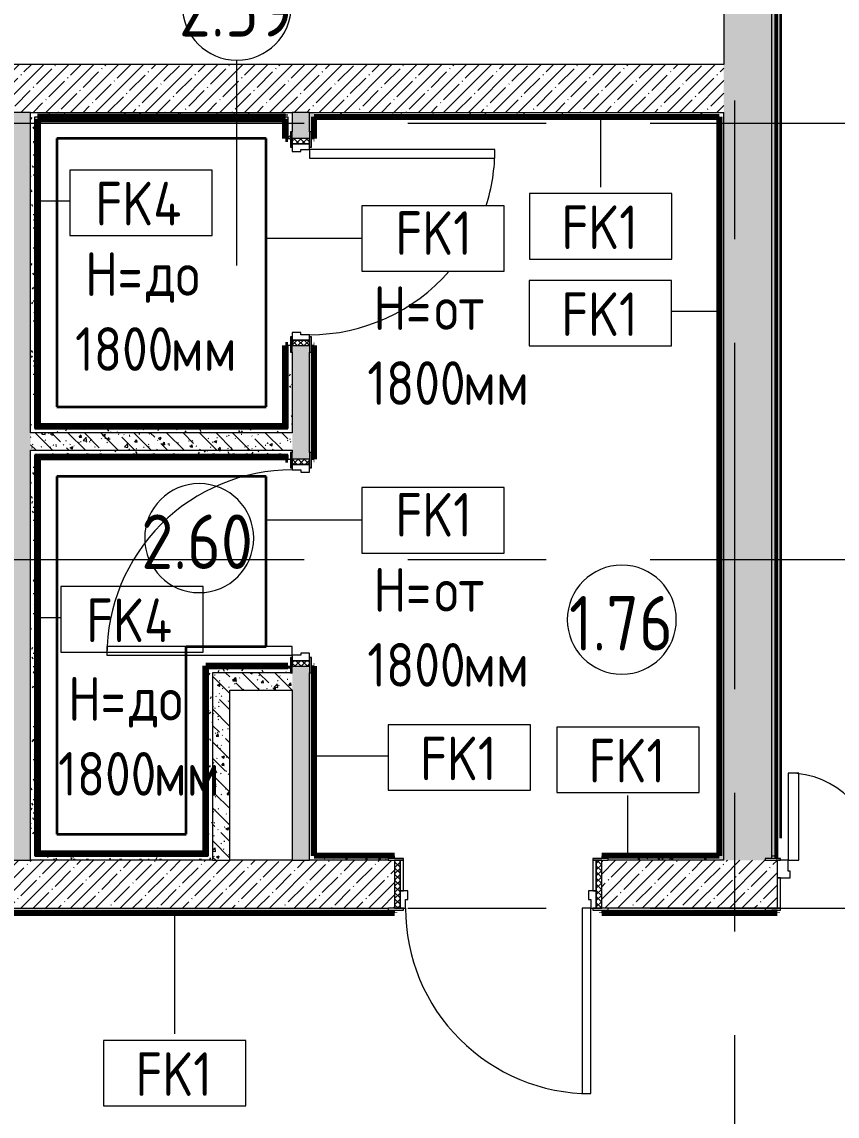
# Model space of a CAD drawing. Header units: millimetres. Extents: x 81711 to 274967, y -8553 to 29000.
# Drawn here: x 89590 to 93330, y 12447 to 17465 of the extents above; entities that cross this region are included whole.
import ezdxf

# ---------------------------------------------------------------- set-up
doc = ezdxf.new("R2010")
doc.units = ezdxf.units.MM
doc.linetypes.add('Осевая', pattern=[3175, 635, -476.25, 1587.5, -476.25])
for name, color, linetype, lineweight in [('A-AREA-IDEN', 7, 'Continuous', 9), ('A-DETL', 7, 'Continuous', 9), ('A-DETL-1', 7, 'Continuous', 35), ('A-DOOR', 7, 'Continuous', 9), ('A-DOOR-1', 7, 'Continuous', 13), ('A-DOOR-FRAM', 7, 'Continuous', 13), ('A-DOOR-FRAM-1', 7, 'Continuous', 9), ('A-WALL', 7, 'Continuous', 9), ('A-WALL-IDEN', 7, 'Continuous', 9), ('I-WALL', 7, 'Continuous', 9), ('Оси-2', 7, 'Осевая', 9)]:
    doc.layers.add(name, color=color, linetype=linetype, lineweight=lineweight)
for name, color, linetype, lineweight, true_color in [('A-WALL-2', 7, 'Continuous', 9, 0xff80c0), ('G-ANNO-TEXT-1', 7, 'Continuous', 9, 0x3c3c3c), ('I-WALL-15', 5, 'Continuous', 53, 0x0000ff), ('I-WALL-17', 5, 'Continuous', 50, 0x0000ff), ('I-WALL-18', 7, 'Continuous', 90, 0x00ff40), ('I-WALL-2', 7, 'Continuous', 9, 0x00ff40), ('I-WALL-5', 7, 'Continuous', 9, 0xc0c0c0), ('I-WALL-8', 7, 'Continuous', 80, 0xff80c0)]:
    doc.layers.add(name, color=color, linetype=linetype, lineweight=lineweight, true_color=true_color)
doc.styles.add('GOST Common', font='GOST_Common.ttf', dxfattribs={"width": 0.9, "height": 200})
doc.styles.add('GOST Common_1', font='GOST_Common.ttf', dxfattribs={"width": 0.9, "height": 250})
pattern_1 = [(45, (0, 0), (-57.024626, 57.024626), []), (45, (57.025, 0), (-57.024626, 57.024626), [100.806, -20.161, 3.353, -16.808])]
pattern_2 = [(135, (0, 0), (-75.43415, -75.43415), [106.68, -17.78, 3.556, -17.78]), (135, (0, 75.39), (-75.43415, -75.43415), []), (50, (0, 0), (127.52922, -11.15758), [13.335, -146.685]), (355, (0, 0), (-24.66966, 133.74002), [10.668, -117.348]), (100.451, (10.63, -0.93), (102.85973, 122.58178), [11.333, -124.663]), (46.184, (0, 35.56), (189.75516, -29.43036), [20.002, -220.027]), (96.636, (15.81, 33.1), (166.1822, 173.1996), [17, -186.995]), (351.184, (0, 35.56), (166.18393, 173.19757), [16.002, -176.022]), (21, (17.78, 26.67), (106.13027, -71.58603), [13.335, -146.685]), (326, (17.78, 26.67), (43.26188, 128.93175), [10.668, -117.348]), (71.451, (26.62, 20.7), (149.39198, 57.34505), [11.333, -124.663]), (37.5, (0, 0), (2.162228, 59.188357), [3.353, -112.573, 3.353, -115.773, -117.793]), (37.5, (0, 0), (2.162228, 59.188357), [-235.052, 3.353, -114.44]), (7.5, (0, 0), (46.773857, 70.126152), [3.353, -64.567, 3.353, -109.906, -44.894]), (7.5, (0, 0), (46.773857, 70.126152), [-181.178, 3.353, -41.542]), (327.5, (-39.65, 0), (94.913671, -4.010093), [3.353, -41.097, 3.353, -135.331, -184.023]), (327.5, (-39.65, 0), (94.913671, -4.010093), [-183.134, 3.353, -180.67]), (317.5, (-57.43, 0), (103.69057, 17.79882), [3.353, -54.432, 3.353, -88.748, -130.683]), (317.5, (-57.43, 0), (103.69057, 17.79882), [-149.885, 3.353, -127.33])]
pattern_3 = [(135, (1826.41, 104.685), (-14.14214, -14.14214), []), (225, (1826.41, 104.685), (14.14214, -14.14214), [])]
pattern_4 = [(45, (-296.384, 104.685), (-14.1421, 14.1421), []), (135, (-296.384, 104.685), (-14.1421, -14.1421), [])]
pattern_5 = [(0, (0, 0), (121.92, 30.48), [10.058, -81.382, 10.058, -81.382, -487.68]), (0, (0, 0), (121.92, 30.48), [-182.88, 10.058, -172.822, 10.058, -81.382, -213.36]), (0, (0, 0), (121.92, 30.48), [-457.2, 10.058, -50.902, 10.058, -142.342]), (120, (45.72, 15.24), (-87.356454, 90.345817), [10.058, -81.382, 10.058, -81.382, -487.68]), (120, (45.72, 15.24), (-87.356454, 90.345817), [-182.88, 10.058, -172.822, 10.058, -81.382, -213.36]), (120, (45.72, 15.24), (-87.356454, 90.345817), [-457.2, 10.058, -50.902, 10.058, -142.342]), (240, (60.96, 76.2), (-34.563546, -120.825817), [10.058, -81.382, 10.058, -81.382, -487.68]), (240, (60.96, 76.2), (-34.563546, -120.825817), [-182.88, 10.058, -172.822, 10.058, -81.382, -213.36]), (240, (60.96, 76.2), (-34.563546, -120.825817), [-457.2, 10.058, -50.902, 10.058, -142.342])]

# ---------------------------------------------------------------- blocks, each defined once
blk = doc.blocks.new('110_Дверь_СКБ_2Ст - Д-1_л_Лестничная клетка EIS60 2-32142534-План отделки стен 1 этажа в осях 23_1-33')
at = {"layer": 'A-DOOR'}
for centre, radius, start, end in [((662.5, 110), 900, 90, 180), ((-637.5, 110), 400, 360, 90)]:
    blk.add_arc(centre, radius, start, end, dxfattribs=at)
at = {"layer": 'A-DOOR-1'}
for p, q in [((662.5, 1010), (612.5, 1010)), ((612.5, 1010), (612.5, 110)), ((662.5, 110), (662.5, 1010)), ((-637.5, 510), (-637.5, 110)), ((-587.5, 510), (-637.5, 510)), ((-587.5, 110), (-587.5, 510)), ((-637.5, 110), (-587.5, 110)), ((612.5, 110), (662.5, 110))]:
    blk.add_line(p, q, dxfattribs=at)
at = {"layer": 'A-DOOR-FRAM'}
for p, q in [((-672.5, 118), (-742.5, 118)), ((-742.5, 118), (-742.5, 110)), ((-742.5, 110), (-672.5, 110)), ((-637.5, 110), (-687.5, 110)), ((-687.5, 110), (-687.5, 30)), ((-672.5, 110), (-672.5, 118)), ((-637.5, 60), (-637.5, 110)), ((662.5, 110), (662.5, 60)), ((712.5, 110), (662.5, 110)), ((767.5, 118), (697.5, 118)), ((697.5, 118), (697.5, 110)), ((697.5, 110), (767.5, 110)), ((712.5, 30), (712.5, 110)), ((767.5, 110), (767.5, 118)), ((-627.5, 60), (-637.5, 60)), ((-627.5, 30), (-627.5, 60)), ((662.5, 60), (652.5, 60)), ((652.5, 60), (652.5, 30)), ((-687.5, 30), (-627.5, 30)), ((-672.5, 30), (-687.5, 30)), ((-687.5, 30), (-687.5, -110)), ((-672.5, -110), (-672.5, 30)), ((652.5, 30), (712.5, 30)), ((712.5, 30), (697.5, 30)), ((697.5, 30), (697.5, -110)), ((712.5, -110), (712.5, 30)), ((-672.5, -110), (-742.5, -110)), ((-742.5, -110), (-742.5, -118)), ((-742.5, -118), (-672.5, -118)), ((-687.5, -110), (-672.5, -110)), ((-672.5, -118), (-672.5, -110)), ((697.5, -110), (712.5, -110)), ((767.5, -110), (697.5, -110)), ((697.5, -110), (697.5, -118)), ((697.5, -118), (767.5, -118)), ((767.5, -118), (767.5, -110))]:
    blk.add_line(p, q, dxfattribs=at)
blk = doc.blocks.new('110_Дверь_СКБ_1Ст_Внутренняя1 - Д-8_п_ 950x2100h_охрана 2-32201800-План отделки стен 1 этажа в осях 23_1-33')
at = {"layer": 'A-DOOR'}
h = blk.add_hatch(dxfattribs=at)
h.set_pattern_fill('FP_25', color=256, style=0, pattern_type=2)
h.set_pattern_definition([(135, (1826.41, 174.685), (-14.14214, -14.14214), []), (225, (1826.41, 174.685), (14.14214, -14.14214), [])])
h.paths.add_polyline_path([(487.5, 110), (462.5, 110), (462.5, -110), (487.5, -110)])
at = {"layer": 'A-DOOR-FRAM-1'}
h = blk.add_hatch(dxfattribs=at)
h.set_pattern_fill('FP_26', color=256, style=0, pattern_type=2)
h.set_pattern_definition([(45, (-296.384, 174.685), (-14.1421, 14.1421), []), (135, (-296.384, 174.685), (-14.1421, -14.1421), [])])
h.paths.add_polyline_path([(-437.5, 110), (-462.5, 110), (-462.5, -110), (-437.5, -110)])
at = {"layer": 'A-DOOR'}
blk.add_arc((-412.5, 110), 850, 360, 90, dxfattribs=at)
at = {"layer": 'A-DOOR-1'}
for p, q in [((-412.5, 960), (-412.5, 110)), ((-372.5, 960), (-412.5, 960)), ((-372.5, 110), (-372.5, 960)), ((-412.5, 110), (-372.5, 110))]:
    blk.add_line(p, q, dxfattribs=at)
at = {"layer": 'A-DOOR-FRAM'}
for p, q in [((-422.5, 118), (-492.5, 118)), ((-492.5, 118), (-492.5, 110)), ((-492.5, 110), (-422.5, 110)), ((-437.5, 110), (-462.5, 110)), ((-462.5, 110), (-462.5, -110)), ((-412.5, 110), (-437.5, 110)), ((-437.5, 110), (-437.5, 30)), ((-437.5, -110), (-437.5, 110)), ((-422.5, 110), (-437.5, 110)), ((-437.5, 110), (-437.5, 109)), ((-437.5, 109), (-422.5, 109)), ((-422.5, 110), (-422.5, 118)), ((-422.5, 109), (-422.5, 110)), ((-412.5, 70), (-412.5, 110)), ((437.5, 110), (437.5, 70)), ((462.5, 110), (437.5, 110)), ((517.5, 118), (447.5, 118)), ((447.5, 118), (447.5, 110)), ((462.5, 110), (447.5, 110)), ((447.5, 110), (447.5, 109)), ((447.5, 110), (517.5, 110)), ((447.5, 109), (462.5, 109)), ((462.5, 30), (462.5, 110)), ((487.5, 110), (462.5, 110)), ((462.5, 110), (462.5, -110)), ((462.5, 109), (462.5, 110)), ((487.5, -110), (487.5, 110)), ((517.5, 110), (517.5, 118)), ((-402.5, 70), (-412.5, 70)), ((-402.5, 30), (-402.5, 70)), ((437.5, 70), (427.5, 70)), ((427.5, 70), (427.5, 30)), ((-437.5, 30), (-402.5, 30)), ((-422.5, 30), (-437.5, 30)), ((-437.5, 30), (-437.5, -110)), ((-422.5, -110), (-422.5, 30)), ((427.5, 30), (462.5, 30)), ((462.5, 30), (447.5, 30)), ((447.5, 30), (447.5, -110)), ((462.5, -110), (462.5, 30)), ((-422.5, -110), (-492.5, -110)), ((-492.5, -110), (-492.5, -118)), ((-492.5, -118), (-422.5, -118)), ((-462.5, -110), (-437.5, -110)), ((-437.5, -110), (-422.5, -110)), ((-422.5, -118), (-422.5, -110)), ((447.5, -110), (462.5, -110)), ((517.5, -110), (447.5, -110)), ((447.5, -110), (447.5, -118)), ((447.5, -118), (517.5, -118)), ((462.5, -110), (487.5, -110)), ((517.5, -118), (517.5, -110))]:
    blk.add_line(p, q, dxfattribs=at)
blk = doc.blocks.new('110_Дверь_СКБ_1Ст_Внутренняя1 - Д-7_п__950x2100h_Туалет-32207265-План отделки стен 1 этажа в осях 23_1-33')
at = {"layer": 'A-DOOR'}
h = blk.add_hatch(dxfattribs=at)
h.set_pattern_fill('FP_8', color=256, style=0, pattern_type=2)
h.set_pattern_definition(pattern_3)
h.paths.add_polyline_path([(487.5, 40), (462.5, 40), (462.5, -40), (487.5, -40)])
at = {"layer": 'A-DOOR-FRAM-1'}
h = blk.add_hatch(dxfattribs=at)
h.set_pattern_fill('FP_9', color=256, style=0, pattern_type=2)
h.set_pattern_definition(pattern_4)
h.paths.add_polyline_path([(-437.5, 40), (-462.5, 40), (-462.5, -40), (-437.5, -40)])
at = {"layer": 'A-DOOR'}
for start, end in [(72.235, 90), (360, 48.8712)]:
    blk.add_arc((-412.5, 40), 850, start, end, dxfattribs=at)
at = {"layer": 'A-DOOR-1'}
for p, q in [((-412.5, 890), (-412.5, 40)), ((-372.5, 890), (-412.5, 890)), ((-372.5, 40), (-372.5, 890)), ((-412.5, 40), (-372.5, 40))]:
    blk.add_line(p, q, dxfattribs=at)
at = {"layer": 'A-DOOR-FRAM'}
for p, q in [((-422.5, 48), (-492.5, 48)), ((-492.5, 48), (-492.5, 40)), ((-492.5, 40), (-422.5, 40)), ((-437.5, 40), (-462.5, 40)), ((-462.5, 40), (-462.5, -40)), ((-412.5, 40), (-437.5, 40)), ((-437.5, 40), (-437.5, -40)), ((-437.5, -40), (-437.5, 40)), ((-422.5, 40), (-437.5, 40)), ((-437.5, 40), (-437.5, 39)), ((-437.5, 39), (-422.5, 39)), ((-422.5, 40), (-422.5, 48)), ((-422.5, 39), (-422.5, 40)), ((-412.5, 0), (-412.5, 40)), ((-402.5, 0), (-412.5, 0)), ((-402.5, -40), (-402.5, 0)), ((437.5, 0), (427.5, 0)), ((427.5, 0), (427.5, -40)), ((437.5, 40), (437.5, 0)), ((462.5, 40), (437.5, 40)), ((517.5, 48), (447.5, 48)), ((447.5, 48), (447.5, 40)), ((462.5, 40), (447.5, 40)), ((447.5, 40), (447.5, 39)), ((447.5, 40), (517.5, 40)), ((447.5, 39), (462.5, 39)), ((462.5, -40), (462.5, 40)), ((487.5, 40), (462.5, 40)), ((462.5, 40), (462.5, -40)), ((462.5, 39), (462.5, 40)), ((487.5, -40), (487.5, 40)), ((517.5, 40), (517.5, 48)), ((-422.5, -40), (-492.5, -40)), ((-492.5, -40), (-492.5, -48)), ((-492.5, -48), (-422.5, -48)), ((-462.5, -40), (-437.5, -40)), ((-422.5, -39), (-437.5, -39)), ((-437.5, -39), (-437.5, -40)), ((-437.5, -40), (-402.5, -40)), ((-437.5, -40), (-422.5, -40)), ((-422.5, -40), (-422.5, -39)), ((-422.5, -48), (-422.5, -40)), ((427.5, -40), (462.5, -40)), ((462.5, -39), (447.5, -39)), ((447.5, -39), (447.5, -40)), ((447.5, -40), (462.5, -40)), ((517.5, -40), (447.5, -40)), ((447.5, -40), (447.5, -48)), ((447.5, -48), (517.5, -48)), ((462.5, -40), (462.5, -39)), ((462.5, -40), (487.5, -40)), ((517.5, -48), (517.5, -40))]:
    blk.add_line(p, q, dxfattribs=at)
blk = doc.blocks.new('110_Дверь_СКБ_1Ст_Внутренняя1 - Д-7_л__950x2100h_Туалет-32209783-План отделки стен 1 этажа в осях 23_1-33')
at = {"layer": 'A-DOOR'}
h = blk.add_hatch(dxfattribs=at)
h.set_pattern_fill('FP_8', color=256, style=0, pattern_type=2)
h.set_pattern_definition(pattern_3)
h.paths.add_polyline_path([(462.5, -40), (487.5, -40), (487.5, 40), (462.5, 40)])
at = {"layer": 'A-DOOR-FRAM-1'}
h = blk.add_hatch(dxfattribs=at)
h.set_pattern_fill('FP_9', color=256, style=0, pattern_type=2)
h.set_pattern_definition(pattern_4)
h.paths.add_polyline_path([(-462.5, -40), (-437.5, -40), (-437.5, 40), (-462.5, 40)])
at = {"layer": 'A-DOOR'}
blk.add_arc((-412.5, 40), 850, 360, 90, dxfattribs=at)
at = {"layer": 'A-DOOR-1'}
for p, q in [((-412.5, 890), (-412.5, 40)), ((-372.5, 890), (-412.5, 890)), ((-372.5, 40), (-372.5, 890)), ((-412.5, 40), (-372.5, 40))]:
    blk.add_line(p, q, dxfattribs=at)
at = {"layer": 'A-DOOR-FRAM'}
for p, q in [((-422.5, 48), (-492.5, 48)), ((-492.5, 48), (-492.5, 40)), ((-492.5, 40), (-422.5, 40)), ((-437.5, 40), (-462.5, 40)), ((-462.5, 40), (-462.5, -40)), ((-412.5, 40), (-437.5, 40)), ((-437.5, 40), (-437.5, -40)), ((-437.5, -40), (-437.5, 40)), ((-422.5, 40), (-437.5, 40)), ((-437.5, 40), (-437.5, 39)), ((-437.5, 39), (-422.5, 39)), ((-422.5, 40), (-422.5, 48)), ((-422.5, 39), (-422.5, 40)), ((-412.5, 0), (-412.5, 40)), ((-402.5, 0), (-412.5, 0)), ((-402.5, -40), (-402.5, 0)), ((437.5, 0), (427.5, 0)), ((427.5, 0), (427.5, -40)), ((437.5, 40), (437.5, 0)), ((462.5, 40), (437.5, 40)), ((517.5, 48), (447.5, 48)), ((447.5, 48), (447.5, 40)), ((462.5, 40), (447.5, 40)), ((447.5, 40), (447.5, 39)), ((447.5, 40), (517.5, 40)), ((447.5, 39), (462.5, 39)), ((462.5, -40), (462.5, 40)), ((487.5, 40), (462.5, 40)), ((462.5, 40), (462.5, -40)), ((462.5, 39), (462.5, 40)), ((487.5, -40), (487.5, 40)), ((517.5, 40), (517.5, 48)), ((-422.5, -40), (-492.5, -40)), ((-492.5, -40), (-492.5, -48)), ((-492.5, -48), (-422.5, -48)), ((-462.5, -40), (-437.5, -40)), ((-422.5, -39), (-437.5, -39)), ((-437.5, -39), (-437.5, -40)), ((-437.5, -40), (-402.5, -40)), ((-437.5, -40), (-422.5, -40)), ((-422.5, -40), (-422.5, -39)), ((-422.5, -48), (-422.5, -40)), ((427.5, -40), (462.5, -40)), ((462.5, -39), (447.5, -39)), ((447.5, -39), (447.5, -40)), ((447.5, -40), (462.5, -40)), ((517.5, -40), (447.5, -40)), ((447.5, -40), (447.5, -48)), ((447.5, -48), (517.5, -48)), ((462.5, -40), (462.5, -39)), ((462.5, -40), (487.5, -40)), ((517.5, -48), (517.5, -40))]:
    blk.add_line(p, q, dxfattribs=at)
blk = doc.blocks.new('М_стена_0001 - Типоразмер_без рамки-25382661-План отделки стен 1 этажа в осях 23_1-33')
at = {"layer": 'A-WALL-IDEN'}
for p, q in [((3.258, 1.523), (-3.273, 1.523)), ((-3.273, 1.523), (-3.273, -1.477)), ((3.258, -1.477), (3.258, 1.523)), ((-3.273, -1.477), (3.258, -1.477))]:
    blk.add_line(p, q, dxfattribs=at)
blk = doc.blocks.new('Марка_Помещения - Номер-25198446-План отделки стен 1 этажа в осях 23_1-33')
at = {"layer": 'A-AREA-IDEN'}
for start, end in [(360, 180), (180, 360)]:
    blk.add_arc((0, 0), 2.5, start, end, dxfattribs=at)

msp = doc.modelspace()

# ---------------------------------------------------------------- hatches: boundary and pattern name
at = {"layer": 'I-WALL'}
h = msp.add_hatch(dxfattribs=at)
h.set_pattern_fill('FP_2', color=256, style=0, pattern_type=2)
h.set_pattern_definition(pattern_1)
h.paths.add_polyline_path([(93000, 13620), (93000, 13628), (93030, 13628), (93030, 21150), (92810, 21150), (92810, 13620)])
h = msp.add_hatch(dxfattribs=at)
h.set_pattern_fill('FP_64', color=256, style=0, pattern_type=2)
h.set_pattern_definition(pattern_5)
h.paths.add_polyline_path([(93030, 13640), (93050, 13641), (93050, 21130), (93030, 21130), (93030, 14834.9)])
h = msp.add_hatch(dxfattribs=at)
h.set_pattern_fill('FP_2', color=256, style=0, pattern_type=2)
h.set_pattern_definition(pattern_1)
h.paths.add_polyline_path([(92810, 17050), (92810, 17270), (86490, 17270), (86490, 17050), (92513.6, 17050)])
h = msp.add_hatch(dxfattribs=at)
h.set_pattern_fill('FP_14', color=256, style=0, pattern_type=2)
h.set_pattern_definition(pattern_2)
h.paths.add_polyline_path([(89550, 13620), (89630, 13620), (89630, 17050), (89550, 17050), (89550, 14834.9)])
h = msp.add_hatch(dxfattribs=at)
h.set_pattern_fill('FP_64', color=256, style=0, pattern_type=2)
h.set_pattern_definition(pattern_5)
h.paths.add_polyline_path([(89630, 15600.1), (89650, 15600.1), (89650, 17050), (89630, 17050), (89630, 16052.9)])
h = msp.add_hatch(dxfattribs=at)
h.set_pattern_fill('FP_64', color=256, style=0, pattern_type=2)
h.set_pattern_definition(pattern_5)
h.paths.add_polyline_path([(90830, 17030), (90830, 17050), (89650, 17050), (89650, 17030), (90810, 17030)])
h = msp.add_hatch(dxfattribs=at)
h.set_pattern_fill('FP_64', color=256, style=0, pattern_type=2)
h.set_pattern_definition(pattern_5)
h.paths.add_polyline_path([(90830, 15580.1), (90830, 15950.1), (90822, 15950.1), (90822, 15980.1), (90810, 15980.1), (90810, 15580.1)])
h.paths.add_polyline_path([(90822, 16930.1), (90822, 16960.1), (90830, 16960.1), (90830, 17030), (90810, 17030), (90810, 16930.1)])
h = msp.add_hatch(dxfattribs=at)
h.set_pattern_fill('FP_14', color=256, style=0, pattern_type=2)
h.set_pattern_definition(pattern_2)
h.paths.add_polyline_path([(90830, 13620), (90910, 13620), (90910, 14510.1), (90830, 14510.1), (90830, 14400)])
h.paths.add_polyline_path([(90830, 15460.1), (90910, 15460.1), (90910, 15980.1), (90830, 15980.1), (90830, 15479.1)])
h.paths.add_polyline_path([(90910, 16930.1), (90910, 17050), (90830, 17050), (90830, 16930.1)])
h = msp.add_hatch(dxfattribs=at)
h.set_pattern_fill('FP_64', color=256, style=0, pattern_type=2)
h.set_pattern_definition(pattern_5)
h.paths.add_polyline_path([(90930, 13640), (90930, 14510.1), (90918, 14510.1), (90918, 14480.1), (90910, 14480.1), (90910, 13640)])
h.paths.add_polyline_path([(90918, 15460.1), (90930, 15460.1), (90930, 15980.1), (90918, 15980.1), (90918, 15950.1), (90910, 15950.1), (90910, 15490.1), (90918, 15490.1)])
h.paths.add_polyline_path([(90918, 16930.1), (90930, 16930.1), (90930, 17050), (90910, 17050), (90910, 16960.1), (90918, 16960.1)])
h = msp.add_hatch(dxfattribs=at)
h.set_pattern_fill('FP_64', color=256, style=0, pattern_type=2)
h.set_pattern_definition(pattern_5)
h.paths.add_polyline_path([(92790, 17030), (92810, 17030), (92810, 17050), (90930, 17050), (90931, 17030), (92789, 17030)])
h = msp.add_hatch(dxfattribs=at)
h.set_pattern_fill('FP_64', color=256, style=0, pattern_type=2)
h.set_pattern_definition(pattern_5)
h.paths.add_polyline_path([(92810, 13620), (92810, 17030), (92790, 17030), (92790, 13620)])
h = msp.add_hatch(dxfattribs=at)
h.set_pattern_fill('FP_64', color=256, style=0, pattern_type=2)
h.set_pattern_definition(pattern_5)
h.paths.add_polyline_path([(89852.5, 15580.1), (90810, 15580.1), (90810, 15600.1), (89630, 15600.1), (89630, 15580.1)])
h = msp.add_hatch(dxfattribs=at)
h.set_pattern_fill('FP_14', color=256, style=0, pattern_type=2)
h.set_pattern_definition(pattern_2)
h.paths.add_polyline_path([(89852.5, 15500.1), (90830, 15500.1), (90830, 15580.1), (89630, 15580.1), (89630, 15500.1)])
h = msp.add_hatch(dxfattribs=at)
h.set_pattern_fill('FP_64', color=256, style=0, pattern_type=2)
h.set_pattern_definition(pattern_5)
h.paths.add_polyline_path([(89630, 13640), (89650, 13640), (89650, 15500.1), (89630, 15500.1), (89630, 14834.9)])
h = msp.add_hatch(dxfattribs=at)
h.set_pattern_fill('FP_64', color=256, style=0, pattern_type=2)
h.set_pattern_definition(pattern_5)
h.paths.add_polyline_path([(89650, 15480.1), (90822, 15480.1), (90822, 15490.1), (90830, 15490.1), (90830, 15500.1), (89650, 15500.1)])
h = msp.add_hatch(dxfattribs=at)
h.set_pattern_fill('FP_64', color=256, style=0, pattern_type=2)
h.set_pattern_definition(pattern_5)
h.paths.add_polyline_path([(90810, 14480), (90822, 14480.1), (90822, 14501), (90810, 14500)])
h.paths.add_polyline_path([(90822, 15460.1), (90822, 15480.1), (90810, 15480.1), (90810, 15460.1)])
h = msp.add_hatch(dxfattribs=at)
h.set_pattern_fill('FP_64', color=256, style=0, pattern_type=2)
h.set_pattern_definition(pattern_5)
h.paths.add_polyline_path([(90444.3, 14480), (90810, 14480), (90810, 14500), (90444.3, 14500)])
h = msp.add_hatch(dxfattribs=at)
h.set_pattern_fill('FP_64', color=256, style=0, pattern_type=2)
h.set_pattern_definition(pattern_5)
h.paths.add_polyline_path([(90464.3, 13640), (90464.3, 14480), (90444.3, 14480), (90444.3, 13640)])
h = msp.add_hatch(dxfattribs=at)
h.set_pattern_fill('FP_14', color=256, style=0, pattern_type=2)
h.set_pattern_definition(pattern_2)
h.paths.add_polyline_path([(90517.8, 14400), (90830, 14400), (90830, 14480), (90464.3, 14480), (90464.3, 14400)])
h = msp.add_hatch(dxfattribs=at)
h.set_pattern_fill('FP_14', color=256, style=0, pattern_type=2)
h.set_pattern_definition(pattern_2)
h.paths.add_polyline_path([(90517.8, 13620), (90544.3, 13620), (90544.3, 14400), (90464.3, 14400), (90464.3, 13620)])
h = msp.add_hatch(dxfattribs=at)
h.set_pattern_fill('FP_2', color=256, style=0, pattern_type=2)
h.set_pattern_definition(pattern_1)
h.paths.add_polyline_path([(91183, 13400), (91300, 13400), (91300, 13620), (89360, 13620), (89360, 13608), (89390, 13608), (89390, 13600), (89360, 13600), (89360, 13400), (89852.5, 13400)])
h.paths.add_polyline_path([(92810, 13400), (92810, 13620), (92250, 13620), (92250, 13400), (92513.6, 13400)])
h = msp.add_hatch(dxfattribs=at)
h.set_pattern_fill('FP_64', color=256, style=0, pattern_type=2)
h.set_pattern_definition(pattern_5)
h.paths.add_polyline_path([(89852.5, 13620), (90464.3, 13620), (90464.3, 13640), (89630, 13640), (89630, 13620)])
h = msp.add_hatch(dxfattribs=at)
h.set_pattern_fill('FP_64', color=256, style=0, pattern_type=2)
h.set_pattern_definition(pattern_5)
h.paths.add_polyline_path([(91270, 13620), (91270, 13628), (91300, 13628), (91300, 13640), (90910, 13640), (90910, 13620), (91183, 13620)])
h.paths.add_polyline_path([(92790, 13620), (92790, 13640), (92250, 13640), (92250, 13628), (92280, 13628), (92280, 13620), (92513.6, 13620)])
h = msp.add_hatch(dxfattribs=at)
h.set_pattern_fill('FP_2', color=256, style=0, pattern_type=2)
h.set_pattern_definition(pattern_1)
h.paths.add_polyline_path([(94688.3, 13400), (94800, 13400), (94800, 13620), (94455, 13620), (94455, 13400), (94510, 13400)])
h.paths.add_polyline_path([(92810, 13400), (93055, 13400), (93055, 13620), (92810, 13620)])
h = msp.add_hatch(dxfattribs=at)
h.set_pattern_fill('FP_64', color=256, style=0, pattern_type=2)
h.set_pattern_definition(pattern_5)
h.paths.add_polyline_path([(91300, 13380), (91300, 13392), (91270, 13392), (91270, 13400), (89390, 13399.7), (89390, 13392), (89360, 13392), (89360, 13380), (91183, 13380)])
h.paths.add_polyline_path([(97800, 13380), (97800, 13400), (97520, 13400), (97520, 13380)])
h.paths.add_polyline_path([(85110, 13380), (85140, 13380), (85140, 13392), (85110, 13392), (85110, 13400), (84880.7, 13400), (84880.7, 13380)])
h.paths.add_polyline_path([(96505.4, 13380), (96820, 13380), (96820, 13400), (96480, 13400), (96480, 13392), (96450, 13392), (96450, 13380), (96480, 13380)])
h.paths.add_polyline_path([(86618.4, 13380), (86618.4, 13400), (86120, 13398.9), (86120, 13392), (86090, 13392), (86090, 13380), (86120, 13380)])
h.paths.add_polyline_path([(88410, 13380), (88410, 13392), (88380, 13392), (88380, 13400), (88200, 13400), (88200, 13380), (88380, 13380)])
h.paths.add_polyline_path([(94970, 13380), (95000, 13380), (95000, 13392), (94970, 13392), (94970, 13400), (94510, 13400), (94510, 13392), (94480, 13392), (94480, 13380), (94510, 13380)])
h.paths.add_polyline_path([(87318.4, 13380), (87500, 13380), (87500, 13400), (87318.4, 13400)])
h.paths.add_polyline_path([(93030, 13380), (93030, 13392), (93000, 13392), (93000, 13400), (92280, 13399.2), (92280, 13392), (92250, 13392), (92250, 13380), (93000, 13380)])
at = {"layer": 'I-WALL-2'}
for points in [[(89661, 15600.1), (89661, 17030), (89650, 17030), (89650, 15600.1)], [(90799, 17018), (90799, 17029), (89661, 17029), (89661, 17018), (89852.5, 17018)], [(90810, 15600.1), (90810, 15611.1), (89650, 15611.1), (89650, 15600.1), (89852.5, 15600.1)], [(90810, 15469.1), (90810, 15480.1), (89650, 15480.1), (89650, 15469.1), (90799, 15469.1)], [(89661, 13640), (89661, 15480.1), (89650, 15480.1), (89650, 13640)], [(90433.3, 13640), (90444.3, 13640), (90444.3, 14511), (90433.3, 14511), (90433.3, 13651)], [(90810, 14500), (90810, 14511), (90444.3, 14511), (90444.3, 14500), (90517.8, 14500)], [(89650, 13640), (90444.3, 13640), (90444.3, 13651), (89650, 13651)]]:
    msp.add_hatch(color=256, dxfattribs=at).paths.add_polyline_path(points)
h = msp.add_hatch(color=256, dxfattribs=at)
h.paths.add_polyline_path([(90799, 15600.1), (90810, 15600.1), (90809, 15980.1), (90799, 15980.1)])
h.paths.add_polyline_path([(90799, 16930.1), (90810, 16930.1), (90809, 17030), (90799, 17029), (90799, 17018)])
h = msp.add_hatch(color=256, dxfattribs=at)
h.paths.add_polyline_path([(90799, 14500), (90810, 14501), (90810, 14510.1), (90799, 14510.1), (90799, 14501)])
h.paths.add_polyline_path([(90810, 15460.1), (90810, 15480.1), (90799, 15480.1), (90799, 15460.1)])

# ---------------------------------------------------------------- linework, layer by layer
at = {"layer": 'A-AREA-IDEN'}
msp.add_line((90576.1, 16346.9), (90576.1, 17289), dxfattribs=at)
at = {"layer": 'A-DETL'}
for p, q in [((91803.1, 16621.2), (91150, 16621.2)), ((91150, 16621.2), (91150, 16321.2)), ((91803.1, 16321.2), (91803.1, 16621.2)), ((91150, 16471.2), (90710, 16471.2)), ((91150, 16321.2), (91803.1, 16321.2)), ((91803.1, 15329.1), (91150, 15329.1)), ((91150, 15329.1), (91150, 15029.1)), ((91803.1, 15029.1), (91803.1, 15329.1)), ((91150, 15179.1), (90711.4, 15179.1)), ((91150, 15029.1), (91803.1, 15029.1))]:
    msp.add_line(p, q, dxfattribs=at)
at = {"layer": 'A-DETL-1'}
for p, q in [((93070, 21030), (93070, 13721.4)), ((90710, 16930), (89750, 16930)), ((89750, 16930), (89750, 15700.1)), ((90710, 15700.1), (90710, 16930)), ((89750, 15700.1), (90710, 15700.1)), ((90711.4, 15380.1), (89750, 15380.1)), ((89750, 15380.1), (89750, 13740)), ((90711.4, 14600), (90711.4, 15380.1)), ((90344.3, 13740), (90344.3, 14600)), ((90344.3, 14600), (90711.4, 14600)), ((89750, 13740), (90344.3, 13740))]:
    msp.add_line(p, q, dxfattribs=at)
at = {"layer": 'A-WALL'}
for p, q in [((93030, 13640), (93030, 21130)), ((89630, 17050), (89550, 17050)), ((90910, 17050), (90830, 17050)), ((90930, 16930.1), (90930, 17030)), ((90930, 17030), (92790, 17030)), ((90930, 13640), (90930, 14510.1)), ((89550, 13620), (89630, 13620)), ((90464.3, 13620), (90544.3, 13620)), ((90830, 13620), (90910, 13620)), ((90931, 13640), (90930, 13640)), ((92790, 13640), (92250, 13640)), ((92790, 13641), (92790, 13640)), ((93050, 13640), (93050, 13641)), ((89360, 13380), (91300, 13380)), ((92250, 13380), (93030, 13380))]:
    msp.add_line(p, q, dxfattribs=at)
at = {"layer": 'A-WALL-2'}
for p, q in [((92790, 13641), (92790, 17030)), ((90931, 13640), (91300, 13640))]:
    msp.add_line(p, q, dxfattribs=at)
at = {"layer": 'A-WALL-IDEN'}
for p, q in [((92244.8, 17029.5), (92244.8, 16707.3)), ((89655.5, 16643.6), (89810.2, 16643.6)), ((92789.5, 16136.8), (92570.6, 16136.8)), ((89655.5, 14732.9), (89768, 14732.9)), ((90930.5, 14099.2), (91269.9, 14099.2)), ((92369.9, 13640.5), (92369.9, 13917.2)), ((90290.8, 13379.5), (90290.8, 12823.7))]:
    msp.add_line(p, q, dxfattribs=at)
at = {"layer": 'I-WALL-15'}
for p, q in [((93055, 13641), (93050, 13641)), ((93050, 13640), (93055, 13640)), ((93055, 13640), (93055, 13641))]:
    msp.add_line(p, q, dxfattribs=at)
at = {"layer": 'I-WALL-17'}
for p, q in [((93051, 13630), (93051, 21130)), ((93052, 21130), (93052, 13630)), ((93051, 13630), (93052, 13630))]:
    msp.add_line(p, q, dxfattribs=at)
at = {"layer": 'I-WALL-18'}
for p, q in [((89661, 17030), (89661, 17029)), ((89661, 17029), (90799, 17029)), ((90799, 17018), (89661, 17018)), ((89661, 17018), (89661, 15600.1)), ((90799, 17029), (90799, 17030)), ((90799, 16930.1), (90799, 17018)), ((90799, 16930.1), (90810, 16930.1)), ((90799, 15600.1), (90799, 15980.1)), ((90810, 15980.1), (90799, 15980.1)), ((89650, 15611.1), (90810, 15611.1)), ((90810, 15469.1), (89650, 15469.1)), ((89661, 15480.1), (89661, 13640)), ((90799, 15460.1), (90799, 15480.1)), ((90799, 15460.1), (90810, 15460.1)), ((90433.3, 13640), (90433.3, 14511)), ((90433.3, 14511), (90810, 14511)), ((90799, 14500), (90799, 14510.1)), ((90810, 14510.1), (90799, 14510.1)), ((90810, 14511), (90810, 14501)), ((89650, 13651), (90444.3, 13651))]:
    msp.add_line(p, q, dxfattribs=at)
at = {"layer": 'I-WALL-5'}
for p, q in [((93050, 13641), (93050, 21130)), ((92810, 17770), (92810, 17270)), ((92810, 17270), (89410, 17270)), ((89630, 17050), (90830, 17050)), ((89630, 15580.1), (89630, 17050)), ((89650, 15600.1), (89650, 17030)), ((89650, 17030), (90810, 17030)), ((90810, 17030), (90810, 16930.1)), ((90830, 17050), (90830, 16960.1)), ((90910, 17050), (92810, 17050)), ((90910, 16960.1), (90910, 17050)), ((92810, 13620), (92810, 17050)), ((90810, 16930.1), (90822, 16930.1)), ((90918, 16930.1), (90930, 16930.1)), ((90822, 15980.1), (90810, 15980.1)), ((90810, 15980.1), (90810, 15600.1)), ((90930, 15980.1), (90918, 15980.1)), ((90830, 15950.1), (90830, 15580.1)), ((90910, 15490.1), (90910, 15950.1)), ((90830, 15580.1), (89630, 15580.1)), ((90810, 15600.1), (89650, 15600.1)), ((89630, 15500.1), (90830, 15500.1)), ((89630, 13620), (89630, 15500.1)), ((89650, 13640), (89650, 15480.1)), ((89650, 15480.1), (90810, 15480.1)), ((90810, 15480.1), (90810, 15460.1)), ((90810, 15460.1), (90822, 15460.1)), ((90830, 15500.1), (90830, 15490.1)), ((90918, 15460.1), (90930, 15460.1)), ((90810, 14510.1), (90822, 14510.1)), ((90930, 14510.1), (90918, 14510.1)), ((90810, 14500), (90444.3, 14500)), ((90444.3, 14500), (90444.3, 13640)), ((90830, 14480), (90464.3, 14480)), ((90464.3, 14480), (90464.3, 13620)), ((90810, 14501), (90810, 14500)), ((90822, 14501), (90810, 14501)), ((90910, 13620), (90910, 14480.1)), ((90544.3, 14400), (90830, 14400)), ((90544.3, 13620), (90544.3, 14400)), ((90830, 14400), (90830, 13620)), ((90464.3, 13620), (89630, 13620)), ((90444.3, 13640), (89650, 13640)), ((90830, 13620), (90544.3, 13620)), ((91270, 13620), (90910, 13620)), ((91300, 13628), (91300, 13640)), ((92250, 13640), (92250, 13628)), ((92810, 13620), (92280, 13620)), ((93030, 13628), (93030, 13640)), ((93030, 13640), (93050, 13640)), ((89390, 13400), (91270, 13400)), ((93000, 13400), (92280, 13400)), ((92810, 13400), (93000, 13400)), ((91300, 13380), (91300, 13392)), ((92250, 13392), (92250, 13380)), ((93030, 13380), (93030, 13392))]:
    msp.add_line(p, q, dxfattribs=at)
at = {"layer": 'I-WALL-8'}
for p, q in [((90931, 16930.1), (90931, 17029)), ((90931, 17029), (92789, 17029)), ((92789, 17029), (92789, 13641)), ((90930, 16930.1), (90931, 16930.1)), ((90930, 15980.1), (90930, 15460.1)), ((90931, 15980.1), (90930, 15980.1)), ((90931, 15460.1), (90931, 15980.1)), ((90930, 15460.1), (90931, 15460.1)), ((90931, 14510.1), (90930, 14510.1)), ((90931, 13641), (90931, 14510.1)), ((91300, 13641), (90931, 13641)), ((91300, 13640), (91300, 13641)), ((92789, 13641), (92250, 13641)), ((92250, 13641), (92250, 13640)), ((89360, 13379), (91300, 13379)), ((91300, 13379), (91300, 13380)), ((92250, 13380), (92250, 13379)), ((92250, 13379), (93055, 13379)), ((93055, 13380), (93030, 13380)), ((93055, 13379), (93055, 13380))]:
    msp.add_line(p, q, dxfattribs=at)
at = {"layer": 'Оси-2'}
for p, q in [((92860, 593.7), (92860, 19415.1)), ((85010.7, 17000), (122760, 17000)), ((85010.7, 15000), (122160, 15000)), ((85010.7, 13400), (119719, 13400))]:
    msp.add_line(p, q, dxfattribs=at)

# ---------------------------------------------------------------- block references
at = {"layer": 'A-AREA-IDEN', "xscale": 99.99999999999993, "yscale": 99.99999999999993, "zscale": 99.99999999999993}
for p in [(90576.1, 17539), (90403.5, 15097.3), (92342.2, 14723.4)]:
    msp.add_blockref('Марка_Помещения - Номер-25198446-План отделки стен 1 этажа в осях 23_1-33', p, dxfattribs=at)
at = {"layer": 'A-DOOR'}
for name, p, rotation in [('110_Дверь_СКБ_1Ст_Внутренняя1 - Д-7_п__950x2100h_Туалет-32207265-План отделки стен 1 этажа в осях 23_1-33', (90870, 16467.6), 270), ('110_Дверь_СКБ_1Ст_Внутренняя1 - Д-7_л__950x2100h_Туалет-32209783-План отделки стен 1 этажа в осях 23_1-33', (90870, 14972.6), 90), ('110_Дверь_СКБ_1Ст_Внутренняя1 - Д-8_п_ 950x2100h_охрана 2-32201800-План отделки стен 1 этажа в осях 23_1-33', (91787.5, 13510), 180)]:
    msp.add_blockref(name, p, dxfattribs=dict(at, rotation=rotation))
msp.add_blockref('110_Дверь_СКБ_2Ст - Д-1_л_Лестничная клетка EIS60 2-32142534-План отделки стен 1 этажа в осях 23_1-33', (93742.5, 13510), dxfattribs=at)
at = {"layer": 'A-WALL-IDEN', "xscale": 99.99999999999993, "yscale": 99.99999999999993, "zscale": 99.99999999999993}
for p in [(90137.5, 16633.2), (92245.6, 16524.9), (92244.8, 16126.3), (90095.4, 14722.5), (91597.3, 14088.7), (92370.7, 14078.8), (90291.6, 12641.2)]:
    msp.add_blockref('М_стена_0001 - Типоразмер_без рамки-25382661-План отделки стен 1 этажа в осях 23_1-33', p, dxfattribs=at)

# ---------------------------------------------------------------- texts
at = {"layer": 'A-AREA-IDEN', "char_height": 250, "attachment_point": 1, "style": 'GOST Common_1'}
for s, insert, width in [('2.59', (90310.4, 17647.6), 663.797), ('2.60', (90137.8, 15205.9), 663.797), ('1.76', (92100.3, 14831.9), 606.076)]:
    msp.add_mtext(s, dxfattribs=dict(at, insert=insert, width=width))
at = {"layer": 'A-WALL-IDEN', "char_height": 200, "attachment_point": 1, "style": 'GOST Common'}
for s, insert, width in [('FK4', (89927.6, 16731.2), 519.493), ('FK1', (92065.3, 16622.9), 447.342), ('FK1', (92064.5, 16224.3), 447.342), ('FK4', (89885.4, 14820.5), 519.493), ('FK1', (91417, 14186.8), 447.342), ('FK1', (92190.4, 14176.8), 447.342), ('FK1', (90111.3, 12739.2), 447.342)]:
    msp.add_mtext(s, dxfattribs=dict(at, insert=insert, width=width))
at = {"layer": 'G-ANNO-TEXT-1', "char_height": 200, "attachment_point": 1, "style": 'GOST Common'}
for s, insert, width in [('FK1', (91303.7, 16596.2), 447.342), ('\\fGOST Common|b0|i0|c204|p34|;\\W.9;Н', (89879.6, 16408.3), 180.38), ('\\fGOST Common|b0|i0|c204|p34|;\\W.9;=', (90028.4, 16408.3), 158.734), ('до', (90159.3, 16408.3), 317.468), ('\\fGOST Common|b0|i0|c204|p34|;\\W.9;Н', (91202.5, 16252.3), 180.38), ('\\fGOST Common|b0|i0|c204|p34|;\\W.9;=', (91351.3, 16252.3), 158.734), ('от', (91482.3, 16252.3), 353.544), (' 1800', (89724.8, 16064.4), 663.797), ('мм', (90272.5, 16064.4), 360.759), (' 1800', (91065.5, 15908.3), 663.797), ('мм', (91613.2, 15908.3), 360.759), ('FK1', (91303.7, 15304.2), 447.342), ('\\fGOST Common|b0|i0|c204|p34|;\\W.9;Н', (91202.5, 14960.2), 180.38), ('\\fGOST Common|b0|i0|c204|p34|;\\W.9;=', (91351.3, 14960.2), 158.734), ('от', (91482.3, 14960.2), 353.544), (' 1800', (91065.5, 14616.2), 663.797), ('мм', (91613.2, 14616.2), 360.759), ('\\fGOST Common|b0|i0|c204|p34|;\\W.9;Н', (89801.7, 14460.4), 180.38), ('\\fGOST Common|b0|i0|c204|p34|;\\W.9;=', (89950.5, 14460.4), 158.734), ('до', (90081.5, 14460.4), 317.468), (' 1800', (89646.9, 14116.4), 663.797), ('мм', (90194.6, 14116.4), 360.759)]:
    msp.add_mtext(s, dxfattribs=dict(at, insert=insert, width=width))

doc.saveas('drawing.dxf')
